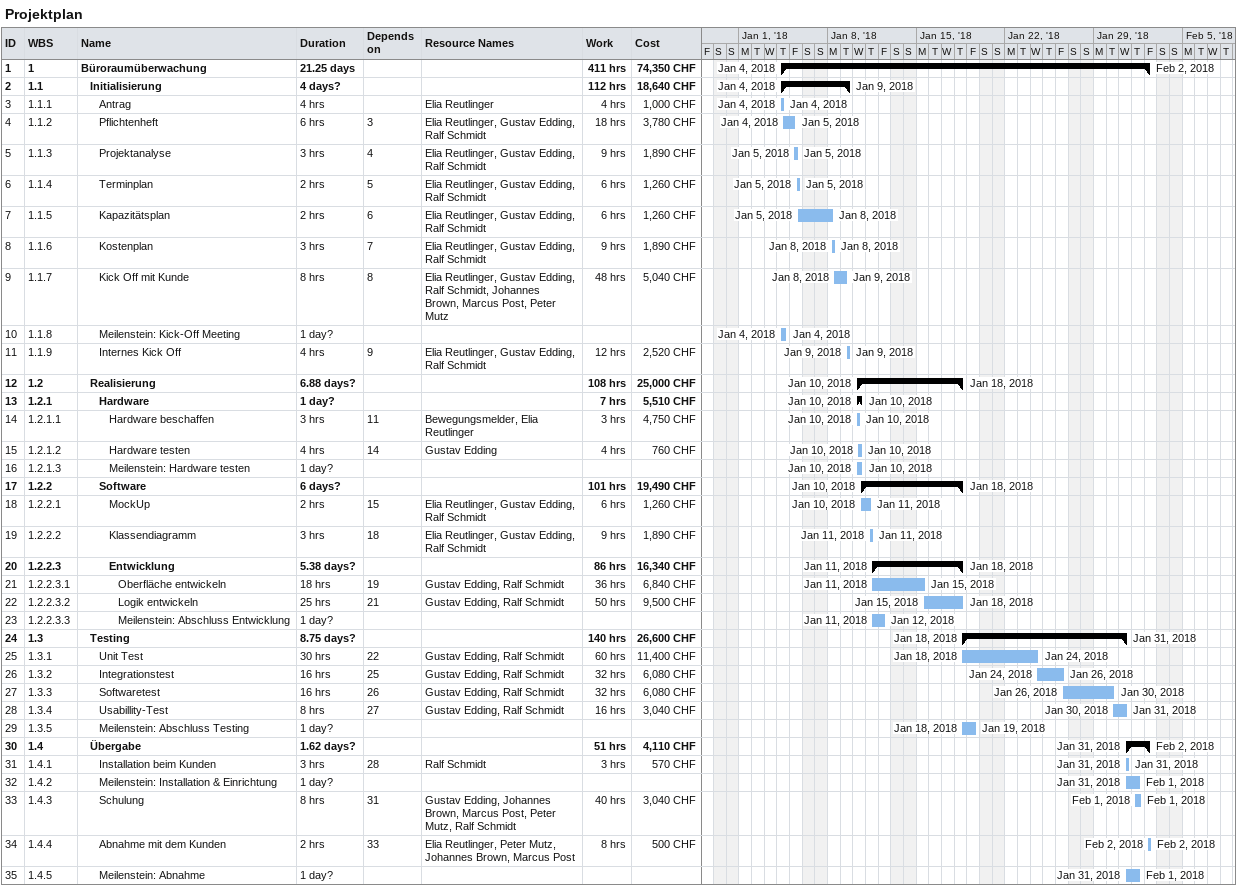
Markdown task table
Projektplan

| ID | WBS | Task | Duration | Start | Finish | Predecessors | Resources | Work (h) | Cost (CHF) |
|---|---|---|---|---|---|---|---|---|---|
| 1 | 1 | **Büroraumüberwachung** | 21.25d | 2018-01-04 | 2018-02-02 |  |  | 411 | 74350 |
| 2 | 1.1 | **Initialisierung** | 4d? | 2018-01-04 | 2018-01-09 |  |  | 112 | 18640 |
| 3 | 1.1.1 | Antrag | 4h | 2018-01-04 | 2018-01-04 |  | Elia Reutlinger | 4 | 1000 |
| 4 | 1.1.2 | Pflichtenheft | 6h | 2018-01-04 | 2018-01-05 | 3 | Elia Reutlinger, Gustav Edding, Ralf Schmidt | 18 | 3780 |
| 5 | 1.1.3 | Projektanalyse | 3h | 2018-01-05 | 2018-01-05 | 4 | Elia Reutlinger, Gustav Edding, Ralf Schmidt | 9 | 1890 |
| 6 | 1.1.4 | Terminplan | 2h | 2018-01-05 | 2018-01-05 | 5 | Elia Reutlinger, Gustav Edding, Ralf Schmidt | 6 | 1260 |
| 7 | 1.1.5 | Kapazitätsplan | 2h | 2018-01-05 | 2018-01-08 | 6 | Elia Reutlinger, Gustav Edding, Ralf Schmidt | 6 | 1260 |
| 8 | 1.1.6 | Kostenplan | 3h | 2018-01-08 | 2018-01-08 | 7 | Elia Reutlinger, Gustav Edding, Ralf Schmidt | 9 | 1890 |
| 9 | 1.1.7 | Kick Off mit Kunde | 8h | 2018-01-08 | 2018-01-09 | 8 | Elia Reutlinger, Gustav Edding, Ralf Schmidt, Johannes Brown, Marcus Post, Peter Mutz | 48 | 5040 |
| 10 | 1.1.8 | Meilenstein: Kick-Off Meeting | 1d? | 2018-01-04 | 2018-01-04 |  |  |  |  |
| 11 | 1.1.9 | Internes Kick Off | 4h | 2018-01-09 | 2018-01-09 | 9 | Elia Reutlinger, Gustav Edding, Ralf Schmidt | 12 | 2520 |
| 12 | 1.2 | **Realisierung** | 6.88d? | 2018-01-10 | 2018-01-18 |  |  | 108 | 25000 |
| 13 | 1.2.1 | **Hardware** | 1d? | 2018-01-10 | 2018-01-10 |  |  | 7 | 5510 |
| 14 | 1.2.1.1 | Hardware beschaffen | 3h | 2018-01-10 | 2018-01-10 | 11 | Bewegungsmelder, Elia Reutlinger | 3 | 4750 |
| 15 | 1.2.1.2 | Hardware testen | 4h | 2018-01-10 | 2018-01-10 | 14 | Gustav Edding | 4 | 760 |
| 16 | 1.2.1.3 | Meilenstein: Hardware testen | 1d? | 2018-01-10 | 2018-01-10 |  |  |  |  |
| 17 | 1.2.2 | **Software** | 6d? | 2018-01-10 | 2018-01-18 |  |  | 101 | 19490 |
| 18 | 1.2.2.1 | MockUp | 2h | 2018-01-10 | 2018-01-11 | 15 | Elia Reutlinger, Gustav Edding, Ralf Schmidt | 6 | 1260 |
| 19 | 1.2.2.2 | Klassendiagramm | 3h | 2018-01-11 | 2018-01-11 | 18 | Elia Reutlinger, Gustav Edding, Ralf Schmidt | 9 | 1890 |
| 20 | 1.2.2.3 | **Entwicklung** | 5.38d? | 2018-01-11 | 2018-01-18 |  |  | 86 | 16340 |
| 21 | 1.2.2.3.1 | Oberfläche entwickeln | 18h | 2018-01-11 | 2018-01-15 | 19 | Gustav Edding, Ralf Schmidt | 36 | 6840 |
| 22 | 1.2.2.3.2 | Logik entwickeln | 25h | 2018-01-15 | 2018-01-18 | 21 | Gustav Edding, Ralf Schmidt | 50 | 9500 |
| 23 | 1.2.2.3.3 | Meilenstein: Abschluss Entwicklung | 1d? | 2018-01-11 | 2018-01-12 |  |  |  |  |
| 24 | 1.3 | **Testing** | 8.75d? | 2018-01-18 | 2018-01-31 |  |  | 140 | 26600 |
| 25 | 1.3.1 | Unit Test | 30h | 2018-01-18 | 2018-01-24 | 22 | Gustav Edding, Ralf Schmidt | 60 | 11400 |
| 26 | 1.3.2 | Integrationstest | 16h | 2018-01-24 | 2018-01-26 | 25 | Gustav Edding, Ralf Schmidt | 32 | 6080 |
| 27 | 1.3.3 | Softwaretest | 16h | 2018-01-26 | 2018-01-30 | 26 | Gustav Edding, Ralf Schmidt | 32 | 6080 |
| 28 | 1.3.4 | Usabillity-Test | 8h | 2018-01-30 | 2018-01-31 | 27 | Gustav Edding, Ralf Schmidt | 16 | 3040 |
| 29 | 1.3.5 | Meilenstein: Abschluss Testing | 1d? | 2018-01-18 | 2018-01-19 |  |  |  |  |
| 30 | 1.4 | **Übergabe** | 1.62d? | 2018-01-31 | 2018-02-02 |  |  | 51 | 4110 |
| 31 | 1.4.1 | Installation beim Kunden | 3h | 2018-01-31 | 2018-01-31 | 28 | Ralf Schmidt | 3 | 570 |
| 32 | 1.4.2 | Meilenstein: Installation & Einrichtung | 1d? | 2018-01-31 | 2018-02-01 |  |  |  |  |
| 33 | 1.4.3 | Schulung | 8h | 2018-02-01 | 2018-02-01 | 31 | Gustav Edding, Johannes Brown, Marcus Post, Peter Mutz, Ralf Schmidt | 40 | 3040 |
| 34 | 1.4.4 | Abnahme mit dem Kunden | 2h | 2018-02-02 | 2018-02-02 | 33 | Elia Reutlinger, Peter Mutz, Johannes Brown, Marcus Post | 8 | 500 |
| 35 | 1.4.5 | Meilenstein: Abnahme | 1d? | 2018-01-31 | 2018-02-01 |  |  |  |  |
